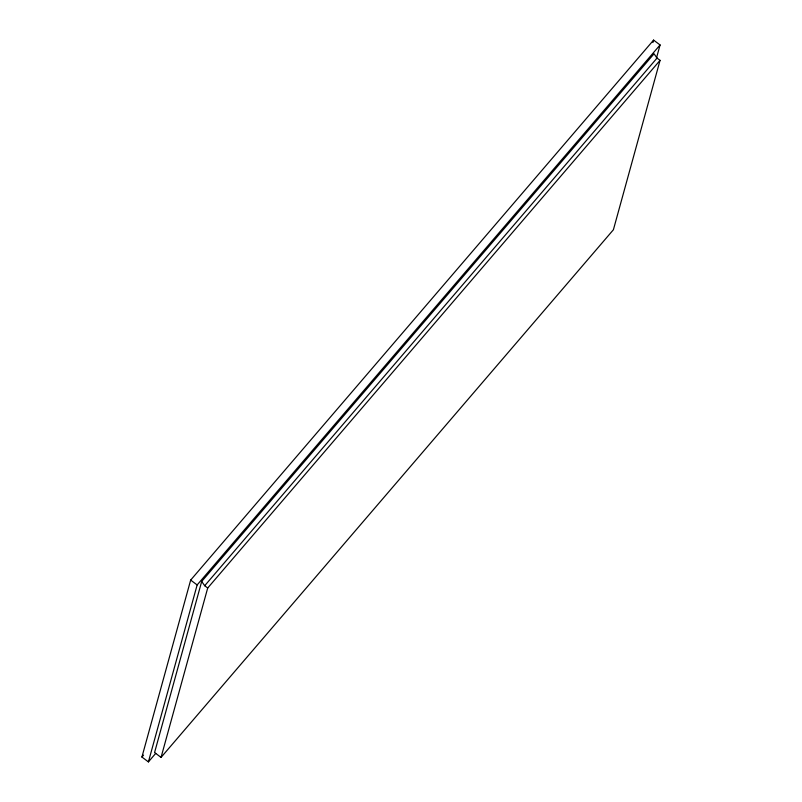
<?xml version="1.0" encoding="UTF-8"?>
<svg xmlns="http://www.w3.org/2000/svg" width="802" height="802" viewBox="0 0 802 802"><rect width="100%" height="100%" fill="white"/><g stroke="black" fill="none" stroke-linecap="round" stroke-linejoin="round"><path stroke-width="1.2" d="M155.738 753.349L148.41 761.9L141.924 757.038L190.665 580.087L653.59 40.1L660.076 44.962L656.427 58.205M148.41 761.9L197.142 584.949L660.076 44.962M201.703 581.44L154.575 752.537L161.052 757.399L613.4 229.753L660.056 60.361L657.038 58.085L654.051 53.794L201.703 581.44L204.69 585.731L207.708 588.006L161.052 757.399M652.928 42.506L653.59 40.1M204.69 585.731L657.038 58.085M207.708 588.006L660.056 60.361M141.924 757.038L143.558 755.133M190.665 580.087L197.142 584.949"/></g></svg>
